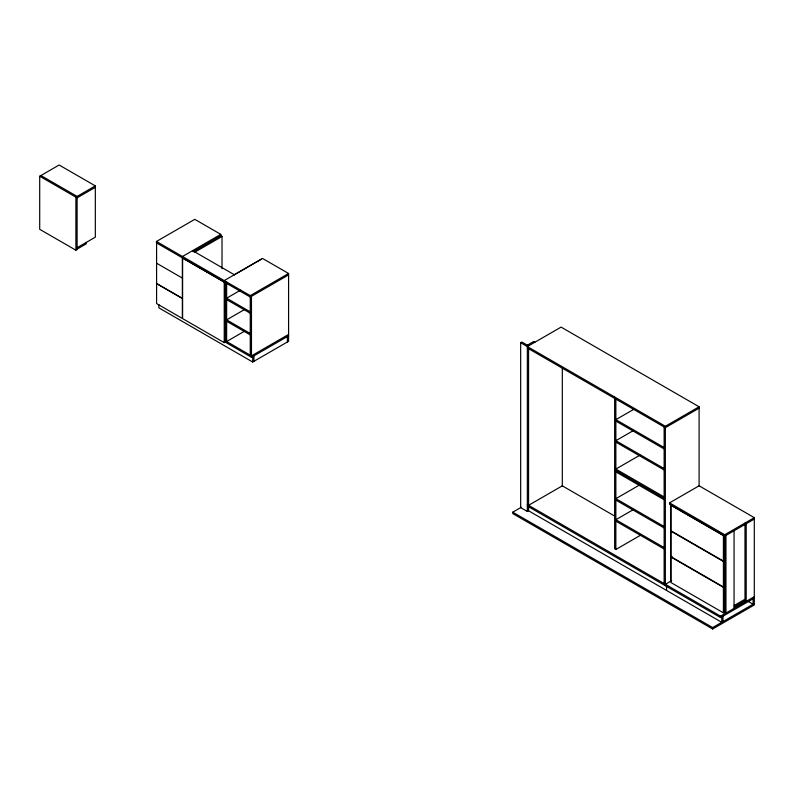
<?xml version="1.0" encoding="UTF-8"?>
<svg xmlns="http://www.w3.org/2000/svg" width="794" height="794" viewBox="0 0 794 794"><rect width="100%" height="100%" fill="white"/><g stroke="black" fill="none" stroke-linecap="round" stroke-linejoin="round"><path stroke-width="1.19" d="M40.911 175.534L77.107 196.426L77.107 249.495L75.887 250.199L39.7 229.307L39.7 176.238L59.133 165.013L95.33 185.905L95.33 237.188L77.107 247.708M39.7 176.238L75.887 197.13L95.33 185.905M77.107 197.835L95.33 187.315M77.107 249.108L86.218 243.847L86.218 242.448M288.589 274.903L250.259 297.025L156.458 242.875L156.458 241.465L194.788 219.343L220.811 234.359L220.811 235.768L193.121 251.748M220.811 234.359L182.481 256.492L182.481 257.901M194.451 252.383L222.022 236.463L222.022 268.719M233.783 275.091L261.355 259.172M240.423 290.237L226.637 298.197L250.259 311.834M158.889 304.588L158.889 307.864L252.691 362.014L288.589 341.291L288.589 273.493L250.259 295.626L250.259 355.166M244.671 309.452L226.637 319.863L250.259 333.5M224.236 342.631L224.236 282.158L182.61 258.129L182.61 318.602L224.236 342.631L225.446 341.926M244.671 331.118L226.637 341.529L226.637 281.989M288.589 334.433L251.47 355.861L225.427 340.825M225.427 282.525L225.446 342.244L251.47 357.27L288.589 335.832M528.566 505.818L528.566 510.77L527.345 511.475L520.666 507.614L520.666 342.73L521.886 342.025L528.566 345.886M527.345 345.182L533.707 341.519L534.918 342.214M633.701 409.357L615.856 419.659L664.042 447.479M633.701 430.398L615.856 440.7L664.042 468.52M754.3 519.068L724.743 536.139L669.541 504.269L669.541 502.86L699.097 485.799L754.3 517.668L754.3 604.949L712.665 628.987L512.775 513.579L512.775 512.18L521.311 507.247M520.666 342.73L665.352 426.269L699.097 406.786L699.097 485.888M699.097 408.185L665.352 427.668L527.345 347.99M640.004 455.121L615.856 469.065L615.856 399.005M640.004 484.737L615.856 498.672L664.042 526.491M633.701 509.411L615.856 519.713L664.042 547.532M724.604 536.109L724.604 560.375L723.394 561.07L670.89 530.759L670.89 505.282L672.101 504.577M614.645 397.069L614.645 548.783L615.856 549.488L641.046 534.938M670.89 557.021L723.394 587.332L724.604 586.637L724.604 612.114L723.394 612.819L670.89 582.508L670.89 557.021L672.101 556.316M669.541 502.86L724.743 534.739L754.3 517.668M665.352 584.295L671.684 580.642M723.394 561.467L724.604 560.763L724.604 586.24L723.394 586.945L670.89 556.634L670.89 531.146L723.394 561.467L723.394 586.945M734.192 605.494L744.683 599.43M734.192 606.894L744.683 600.83M527.345 504.617L720.555 616.164L754.3 596.681M527.345 506.026L720.555 617.573L754.3 598.09M512.775 512.18L712.665 627.578L754.3 603.539M699.097 406.786L561.09 327.108L527.345 346.591L527.345 511.475M615.856 421.068L664.042 448.888M615.856 442.099L664.042 469.919M288.589 273.493L262.546 258.457L224.206 280.59L224.206 281.989M220.811 235.768L222.022 236.463M614.645 468.361L664.26 497.014M614.645 469.77L664.26 498.414M614.645 471.17L664.26 499.813M670.89 505.282L723.394 535.593L723.394 561.07M192.605 250.646L234.329 274.744M615.856 500.081L664.042 527.901M156.458 241.465L251.47 296.331L251.47 357.27M562.162 485.759L614.586 516.021M615.856 521.122L664.042 548.942M226.637 299.606L250.259 313.233M747.779 601.177L753.089 604.244L753.089 598.785M156.587 263.211L182.342 278.079M226.637 321.262L250.259 334.899M527.345 510.076L721.776 622.317L721.776 616.869M746.201 523.752L746.201 601.366L744.99 600.661L744.99 523.048M734.053 530.759L734.053 608.373M725.954 535.434L725.954 613.047L724.743 612.353L724.743 534.739M723.394 587.332L723.394 612.819M722.987 616.164L722.987 621.623M720.555 616.164L720.555 617.573M712.665 627.578L712.665 628.987M670.751 504.795L670.751 581.178M666.573 586.091L666.573 590.448M665.352 426.269L665.352 585.694M664.141 426.964L664.141 583.59M615.856 471.874L615.856 549.488M562.311 367.443L562.311 485.839L528.566 505.321L528.566 348.695M287.378 336.537L287.378 341.996M253.901 355.861L253.901 361.32M252.691 356.566L252.691 362.014M182.342 257.822L182.342 298.336L156.587 283.468L156.587 242.954M75.887 197.13L75.887 250.199M182.342 298.494L156.587 283.627L156.587 303.576L182.342 318.444L182.342 298.494"/></g></svg>
